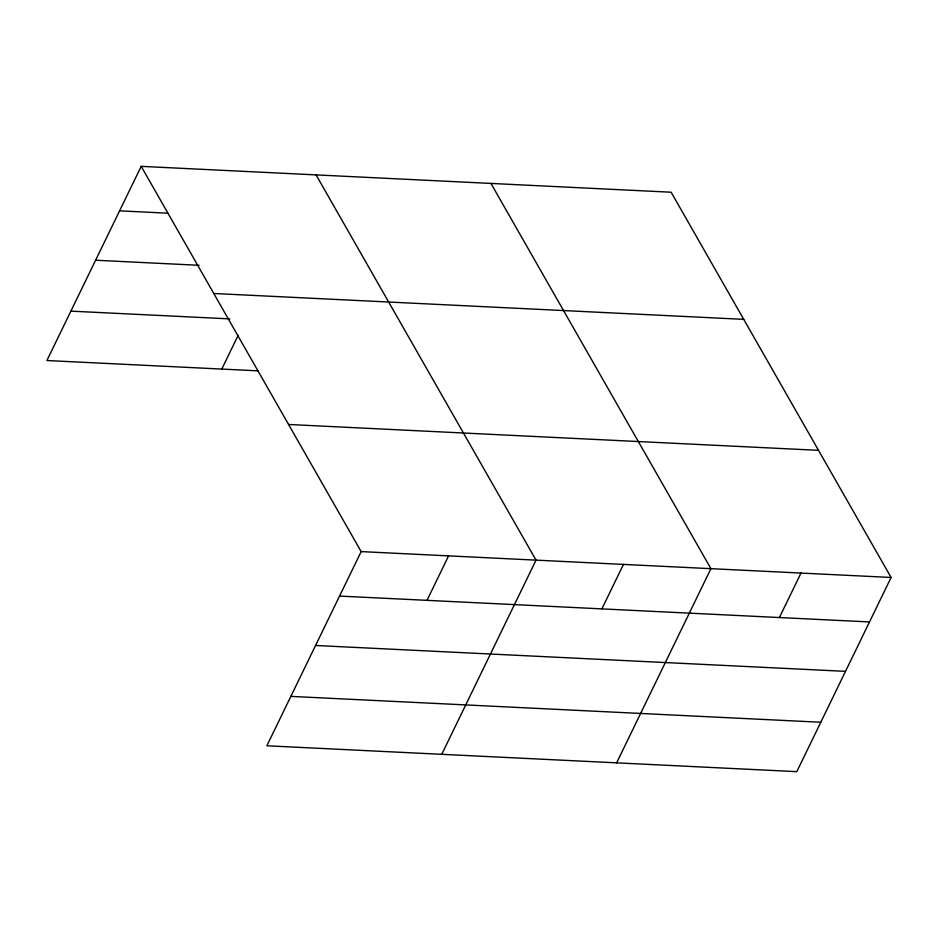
<?xml version="1.0" encoding="UTF-8"?>
<svg xmlns="http://www.w3.org/2000/svg" width="938" height="938" viewBox="0 0 938 938"><rect width="100%" height="100%" fill="white"/><g stroke="black" fill="none" stroke-linecap="round" stroke-linejoin="round"><path stroke-width="1.41" d="M141.192 166.354L361.153 551.603L266.861 745.78L796.808 771.646L891.1 577.468L671.139 192.22L141.192 166.354L46.9 360.532L258.22 370.85M221.778 369.068L238.193 335.265M427.001 600.343L448.599 555.871M441.751 754.316L536.032 560.138L316.071 174.89M601.879 608.879L623.477 564.406M616.629 762.852L710.922 568.674L490.949 183.426M779.408 617.544L801.005 573.071M119.595 210.839L167.679 213.184M95.606 260.236L199.079 265.29M213.782 293.488L743.717 319.354M70.889 311.135L229.74 318.885M288.564 424.468L818.511 450.334M361.153 551.603L891.1 577.468M339.556 596.076L869.503 621.941M315.567 645.485L845.513 671.35M290.85 696.383L820.797 722.248"/></g></svg>
